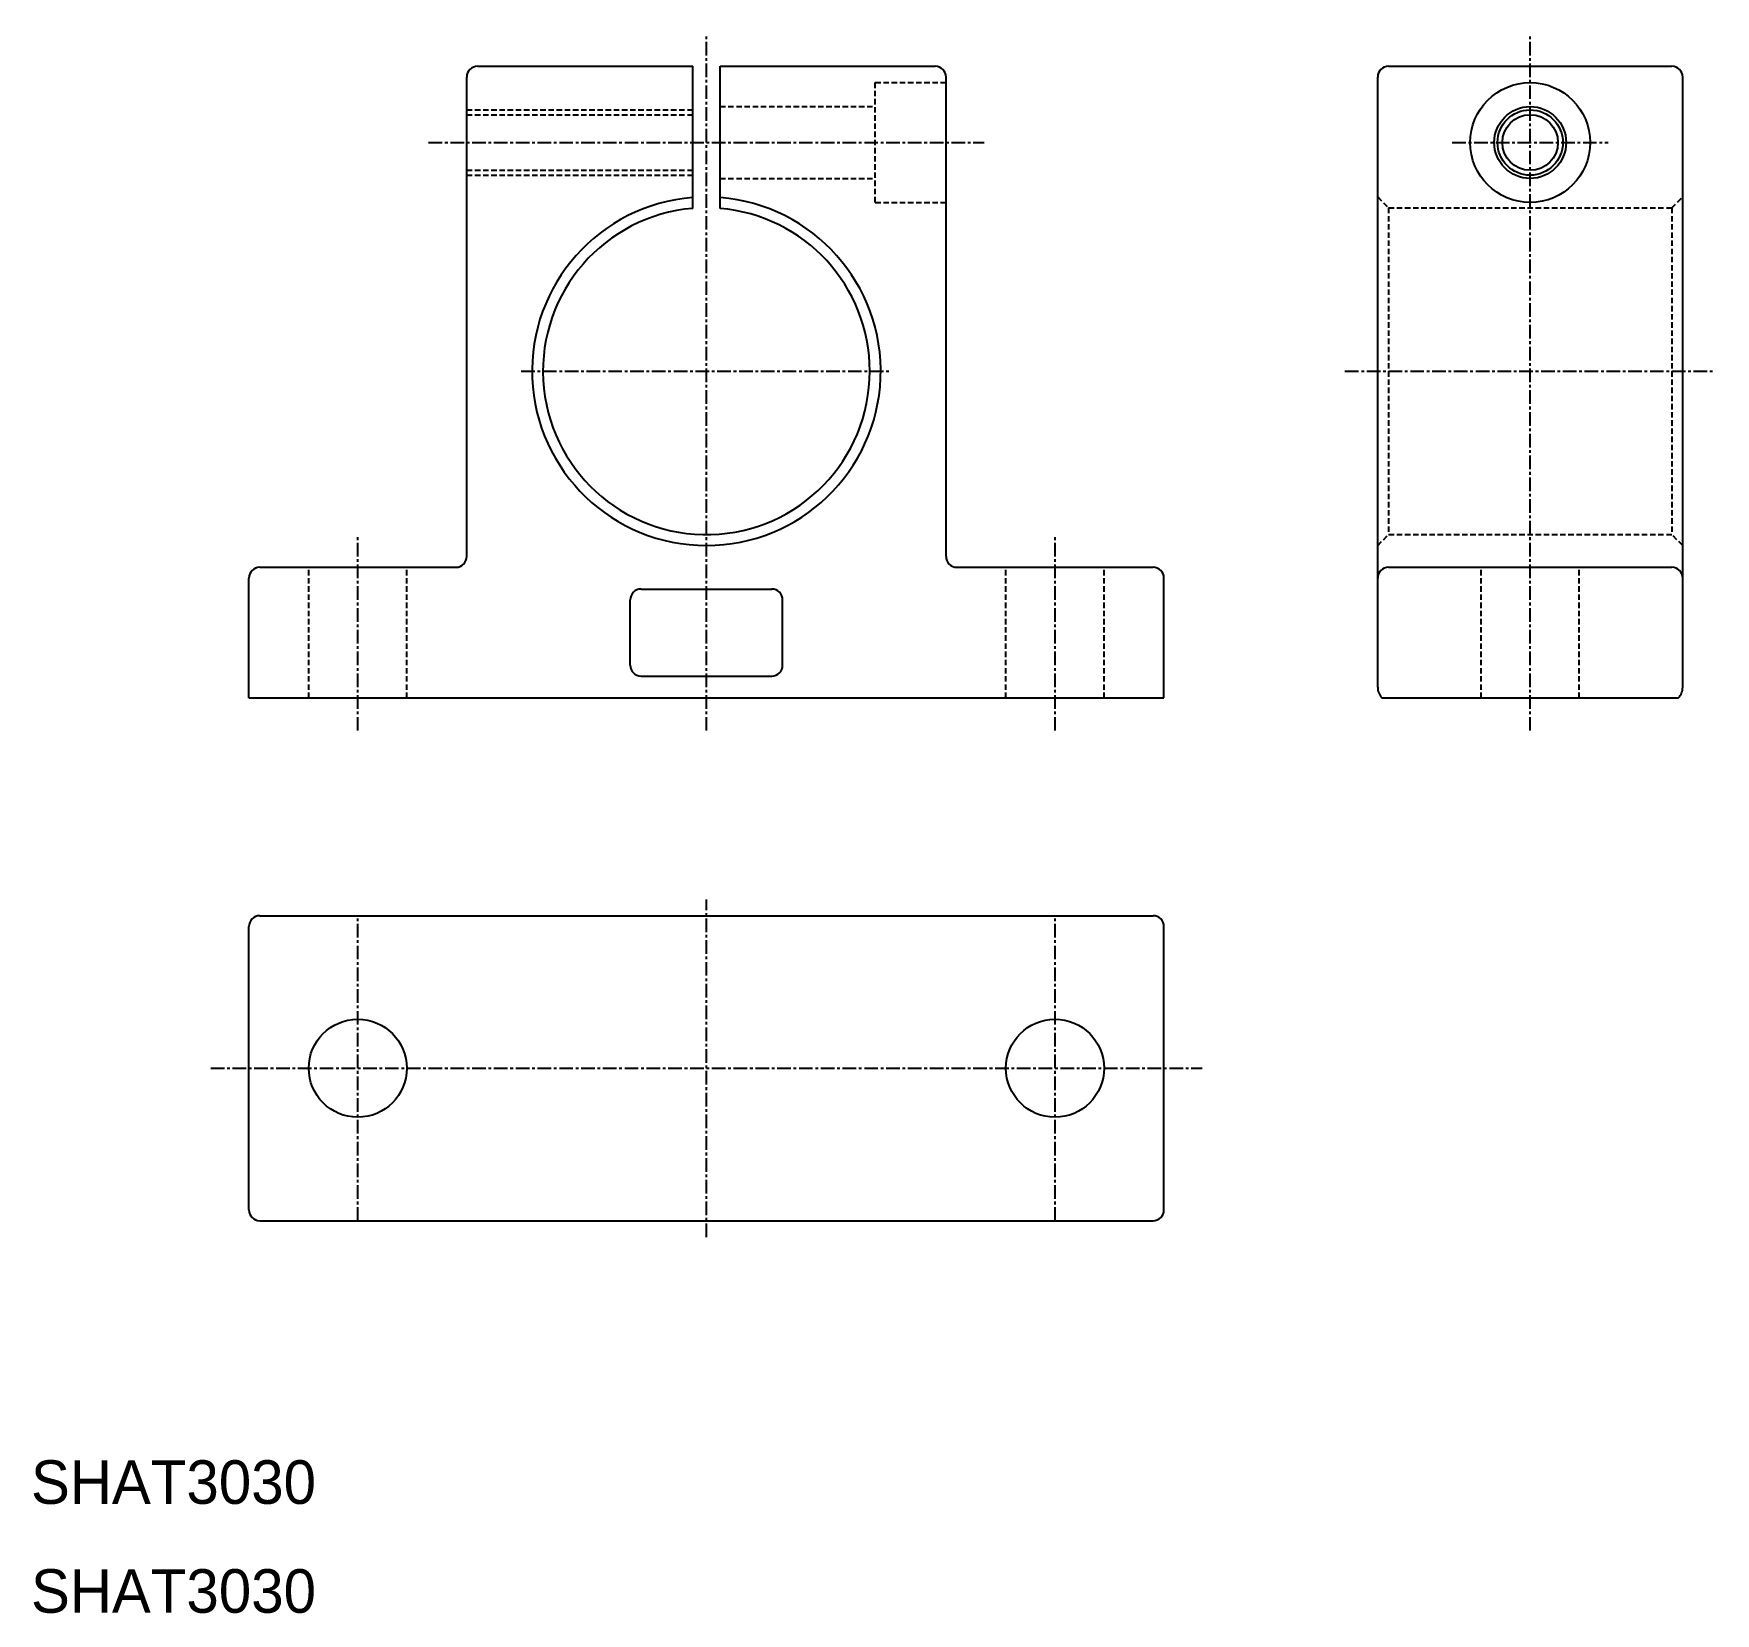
# Model space of a CAD drawing. Extents: x 10 to 165, y 10 to 155.
import ezdxf

# ---------------------------------------------------------------- set-up
doc = ezdxf.new("R2010")
doc.units = 0
doc.linetypes.add('CENTER', pattern=[2, 1.25, -0.25, 0.25, -0.25])
doc.linetypes.add('DASHED', pattern=[0.75, 0.5, -0.25])
doc.layers.get('0').update_dxf_attribs({"linetype": 'CONTINUOUS'})
doc.layers.add('CENTER', color=1, linetype='CENTER')

msp = doc.modelspace()

# ---------------------------------------------------------------- linework, layer by layer
at = {"color": 7, "linetype": 'CONTINUOUS'}
for p, q in [((51, 152), (70.75, 152)), ((70.75, 138.95), (70.75, 152)), ((73.25, 152), (93, 152)), ((73.25, 138.95), (73.25, 152)), ((134.62, 152), (160.62, 152)), ((50, 107), (50, 151)), ((94, 107), (94, 151)), ((133.62, 95), (133.62, 151)), ((161.62, 95), (161.62, 151)), ((30, 94), (30, 105)), ((31, 106), (49, 106)), ((95, 106), (113, 106)), ((114, 94), (114, 105)), ((134.62, 106), (160.62, 106)), ((66, 104), (78, 104)), ((65, 97), (65, 103)), ((79, 97), (79, 103)), ((66, 96), (78, 96)), ((30, 94), (114, 94)), ((134, 94), (161.24, 94)), ((30, 47), (30, 73)), ((31, 74), (113, 74)), ((114, 46.88), (114, 73)), ((31, 46), (113, 46))]:
    msp.add_line(p, q, dxfattribs=at)
at = {"color": 3, "linetype": 'DASHED'}
for p, q in [((87.5, 139.5), (87.5, 150.5)), ((87.5, 150.5), (94, 150.5)), ((73.25, 148.3), (87.5, 148.3)), ((50, 148), (70.75, 148)), ((50, 147.55), (70.75, 147.55)), ((50, 142.45), (70.75, 142.45)), ((50, 142), (70.75, 142)), ((73.25, 141.7), (87.5, 141.7)), ((87.5, 139.5), (94, 139.5)), ((133.62, 140), (134.62, 139)), ((134.62, 139), (160.62, 139)), ((134.62, 139), (134.62, 109)), ((160.62, 139), (161.62, 140)), ((160.62, 139), (160.62, 109)), ((133.62, 108), (134.62, 109)), ((134.62, 109), (160.62, 109)), ((161.62, 108), (160.62, 109)), ((35.5, 94), (35.5, 106)), ((44.5, 94), (44.5, 106)), ((99.5, 94), (99.5, 106)), ((108.5, 94), (108.5, 106)), ((143.12, 94), (143.12, 106)), ((152.12, 94), (152.12, 106))]:
    msp.add_line(p, q, dxfattribs=at)
at = {"color": 7, "linetype": 'CONTINUOUS'}
for radius in [5.5, 3.3, 3]:
    msp.add_circle((147.62, 145), radius, dxfattribs=at)
for centre, radius in [((147.62, 145), 2.55), ((40, 60), 4.5), ((104, 60), 4.5)]:
    msp.add_circle(centre, radius)
for centre, radius, start, end in [((51, 151), 1, 90, 180), ((93, 151), 1, 0, 90), ((134.62, 151), 1, 90, 180), ((160.62, 151), 1, 0, 90), ((72, 124), 16, 94.4808, 85.5192), ((72, 124), 15, 94.7802, 0), ((72, 124), 15, 0, 85.2198), ((49, 107), 1, 270, 0), ((95, 107), 1, 180, 270), ((31, 105), 1, 90, 180), ((113, 105), 1, 0, 90), ((134.62, 105), 1, 90, 180), ((160.62, 105), 1, 0, 90), ((66, 103), 1, 90, 180), ((78, 103), 1, 0, 90), ((66, 97), 1, 180, 270), ((78, 97), 1, 270, 0), ((135.12, 95), 1.5, 180, 221.8103), ((160.12, 95), 1.5, 318.1897, 0), ((31, 73), 1, 90, 180), ((113, 73), 1, 0, 90), ((31, 47), 1, 180, 270), ((113, 47), 1, 270, 0)]:
    msp.add_arc(centre, radius, start, end, dxfattribs=at)
at = {"layer": 'CENTER', "linetype": 'CENTER'}
for p, q in [((72, 91), (72, 155)), ((147.62, 91), (147.62, 155)), ((46.5, 145), (97.5, 145)), ((140.47, 145), (154.77, 145)), ((55, 124), (89, 124)), ((130.62, 124), (164.62, 124)), ((40, 91), (40, 109)), ((104, 91), (104, 109)), ((72, 44.5), (72, 75.5)), ((40, 46), (40, 74)), ((104, 46), (104, 74)), ((26.5, 60), (117.5, 60))]:
    msp.add_line(p, q, dxfattribs=at)

# ---------------------------------------------------------------- texts
for p in [(10, 20), (10, 10)]:
    msp.add_text('SHAT3030', height=4).set_placement(p)

doc.saveas('drawing.dxf')
